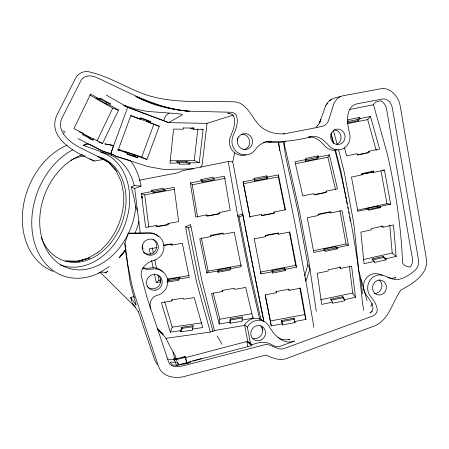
<?xml version="1.0" encoding="UTF-8"?>
<svg xmlns="http://www.w3.org/2000/svg" width="449" height="449" viewBox="0 0 449 449"><rect width="100%" height="100%" fill="white"/><g stroke="black" fill="none" stroke-linecap="round" stroke-linejoin="round"><path stroke-width="0.67" d="M285.048 209.958L278.374 176.878L278.419 174.897L267.054 177.125L267.127 178.449L254.544 180.919L254.106 178.371L266.807 175.879L267.054 177.125M242.062 320.081L242.286 316.871L230.247 318.936L229.922 322.158L230.191 323.235L242.325 321.164L242.062 320.081L252.961 318.218L253.017 316.871M230.191 323.235L230.247 318.936M179.482 163.026L179.353 164.227L189.876 164.053L190.011 162.864L186.655 161.314L176.176 161.466L179.482 163.026L169.991 163.172L173.578 129.082L183.198 129.217L183.332 127.987M189.876 164.053L186.526 162.499L186.655 161.314M190.011 162.864L199.249 162.718L203.105 129.497L193.816 129.368L193.957 128.145L192.812 127.707M199.249 162.718L194.243 160.456L197.841 128.925M233.205 115.107L207.023 123.374L202.269 163.964A4.855 3.985 -65.9 0 1 200.686 167.309M229.922 322.158L219.202 323.987L219.814 319.222L213.219 293.062M219.202 323.987L211.485 293.489L222.356 291.564L222.513 290.363M326.844 104.342C329.061 98.135 337.429 97.523 342.795 95.822L380.892 88.745C391.012 87.106 398.684 97.096 400.227 106.127L426.196 257.692C429.491 273.727 412.985 283.656 400.974 289.931C391.983 302.469 389.115 321.203 372.468 326.681L286.984 358.336C279.884 361.237 272.521 358.021 266.055 355.036L187.255 375.678C176.962 379.225 162.072 377.923 158.329 365.795L133.97 292.838L131.68 283.97L127.909 265.258L124.895 243.403L128.24 233.239L149.579 232.694A13.638 13.414 -48.3 0 1 158.323 236.477M263.692 321.035L246.383 233.665L232.762 161.915L234.597 152.929M237.364 140.414L237.818 138.404M111.863 155.584L110.611 155.096A60.419 46.14 -69.4 0 0 106.273 153.558L83.295 145.386A69.241 52.915 -69.4 0 1 89.02 144.05L102.776 151.173L111.251 153.985L110.751 153.597L111.627 151.212L110.791 153.614M304.703 276.04L307.857 264.73L298.013 211.737L285.631 156.454L283.42 141.424M111.251 153.985L110.864 153.648M113.575 145.521L111.633 151.341L113.681 145.56L104.954 143.916L113.681 145.56M168.072 224.528L158.256 226.257L156.089 225.606L145.633 227.447L141.85 197.397L142.12 196.6L141.362 193.525L151.728 191.583L153.917 192.531L165.597 190.348L163.503 189.377L163.346 188.159L151.571 190.37L151.728 191.583M192.256 329.038L193.412 325.615L181.834 327.276L180.582 330.7L180.896 331.749L192.559 330.094L192.256 329.038L202.752 327.54L194.215 297.608L183.579 299.23L183.265 298.136L171.439 299.943L171.759 301.026L161.354 302.609L170.311 332.165L180.582 330.7M180.896 331.749L182.142 328.32L181.834 327.276M113.215 146.862L127.696 107.294L106.329 95.087M127.572 153.098L118.205 150.011L130.794 115.679L140.105 119.148L140.559 117.919L150.791 121.746L150.348 122.959L159.26 126.276L146.952 159.479L124.109 151.431L127.572 153.098L127.123 154.31L137.467 157.706L137.91 156.505M137.467 157.706L133.976 156.028L134.414 154.832M140.818 117.93L147.193 120.315L146.75 121.516L150.348 122.959M146.952 159.479L141.749 157.01L153.912 124.137L130.726 115.505M170.311 332.165L172.27 327.113L164.654 301.835M373.517 104.746C374.309 101.547 378.243 101.547 380.791 100.778C383.867 102.338 385.854 105.56 386.527 108.871L412.367 258.287L412.378 262.856L410.509 267.104C407.019 266.672 401.659 265.387 402.484 260.757C400.89 224.674 395.328 188.978 387.279 153.799L373.517 104.746L349.311 109.55M171.759 301.026L172.298 299.736M325.8 105.515L319.542 122.717L319.374 123.065L320.951 119.311L319.542 122.717L317.6 125.759L317.813 125.49L315.995 127.146M99.785 99.285L90.614 94.004L73.967 128.622L83.312 133.488L82.717 134.722L93.01 140.06L93.594 138.842L102.557 143.512L118.564 110.1L109.837 105.072L105.897 103.77L95.867 98.005L99.785 99.285L100.374 98.056L110.415 103.859L109.837 105.072M89.183 138.511L89.761 137.304L93.594 138.842M105.897 103.77L106.475 102.563L110.415 103.859M97.175 140.593L112.727 108.147L118.564 110.1M305.977 159.569L305.129 161.146L317.415 158.682L318.375 157.083L318.088 155.87L305.696 158.351L305.977 159.569L294.971 161.775L302.766 195.899L313.857 193.654L314.143 194.888L326.631 192.363L326.344 191.128L337.485 188.872L329.437 154.866L318.375 157.083M370.795 306.403L372.457 303.462M230.107 268.755L230.792 267.537L218.528 269.754L217.731 270.988L217.984 272.223L230.354 269.989L230.107 268.755L241.208 266.745L234.26 232.206L223.125 234.288L222.872 233.048L210.469 235.371L210.721 236.612L199.777 238.666L206.809 272.964L217.731 270.988M325.604 105.852L327.203 103.141M317.415 158.682L317.134 157.476L318.088 155.87M217.984 272.223L218.781 270.977L218.528 269.754M295.229 163.795L327.877 157.251L329.437 154.866M206.809 272.964L208.128 271.123L241.399 265.101M125.496 249.599L119.125 257.76M326.344 191.128L325.301 192.425L314.3 194.653M329.605 100.868L331.39 99.324M347.593 121.595L357.892 119.529L359.705 117.402L360.025 118.57L358.212 120.68L347.223 122.886M72.845 149.697A69.241 52.915 -69.4 0 0 33.31 238.043A69.241 52.915 -69.4 0 0 98.87 273.076A12.875 9.216 -64.2 0 1 106.138 272.93L107.732 271.084L106.508 272.01M119.159 257.805L125.939 249.925M347.06 123.756L367.692 119.608L370.509 116.471L379.585 149.017L369.039 151.195L367.125 153.042L365.823 153.311M210.721 236.612L211.591 235.691L223.198 233.514M372.283 311.101L370.049 312.964C377.502 307.891 368.332 298.551 365.531 293.814A12.594 11.579 -75.1 0 1 365.957 278.616A12.594 11.579 -75.1 0 1 379.697 274.429L382.144 275.411M167.426 281.753L168.762 280.619L189.293 277.342L182.311 243.274L171.602 245.087L171.35 243.863L163.414 245.21M167.174 280.546L168.515 279.418L180.29 277.549L178.607 279.037L178.854 280.255L166.983 282.135M154.439 273.823L156.274 282.584L159.036 280.35L161.073 280.024M64.235 133.089L63.595 133.544M171.602 245.087L172.478 244.492M83.295 145.386L87.302 143.366M98.825 273.054L109.494 266.51M169.065 113.26C166.231 114.764 164.177 117.498 163.834 120.73L168.65 122.628L207.023 123.374M316.292 311.309L308.626 260.066L299.708 212.624L286.12 151.981C285.996 148.81 283.044 144.847 284.969 141.789L285.704 141.502L278.56 142.664L278.442 143.674L282.617 162.314L295.15 224.259L305.876 281.125L313.34 323.83L313.385 327.338M244.84 325.368L214.459 330.526L210.3 332.086L196.696 282.601L187.171 235.933L185.639 226.885L188.485 227.839L190.803 226.672M394.834 278.144L395.911 277.6L391.736 278.352L387.644 277.611M185.639 226.885L190.55 224.5L201.831 280.35L214.459 330.526M137.45 210.603L135.727 206.602L133.729 196.51L131.192 187.014L134.245 185.605L141.07 186.105A69.241 52.915 -69.4 0 0 130.519 160.675L115.275 156.072L147.8 166.54L163.818 169.453L193.491 168.83M340.92 96.322L337.244 98.55L334.157 102.849L328.298 121.213L327.343 122.88L325.031 125.164L323.701 125.866L317.662 127.387L288.286 133.089C276.702 135.637 263.731 131.944 256.615 122.1C250.447 114.428 245.221 101.901 233.676 101.828C202.078 100.649 168.622 104.707 138.73 92.006C121.954 85.102 105.846 75.342 87.987 71.615C82.706 70.981 77.43 73.905 75.269 78.788L57.158 114.579C45.826 138.488 77.177 153.513 94.268 161.039L103.59 159.429L80.208 147.704C69.472 142.501 55.261 130.536 62.4 117.24L80.461 81.505C82.846 75.589 90.137 74.803 95.396 77.037C127.555 91.299 159.114 110.914 195.422 111.374L230.298 112.233L232.2 112.441L234.423 113.311A5.315 5.107 76 0 1 235.95 114.792C239.21 121.112 236.011 128.695 233.592 134.762A13.492 12.97 82.2 0 0 237.964 152.812A13.492 12.97 82.2 0 0 255.503 149.394C258.579 144.803 263.72 142.097 269.091 141.25C283.532 142.344 297.743 140.341 311.774 136.597C318.734 135.323 324.481 140.767 328.758 145.493A13.088 12.224 87.2 0 0 344.029 148.125A13.088 12.224 87.2 0 0 349.406 132.657C347.066 123.497 344.793 106.632 357.202 103.786L382.66 98.971C387.7 98.168 391.489 103.175 392.28 107.653L418.457 259.584C419.327 263.715 417.699 268.025 414.59 270.82C409.842 274.709 404.504 278.122 398.459 279.514C393.38 280.215 388.778 277.353 384.181 275.697A12.768 11.719 -75.1 0 0 370.273 279.94A12.768 11.719 -75.1 0 0 369.836 295.347C375.628 302.839 383.064 313.385 369.819 317.095L284.144 348.536C277.145 351.084 271.218 342.969 264.192 344.849L185.162 365.29C179.937 366.479 170.861 368.741 168.588 361.849L147.12 297.85L141.384 276.545C140.329 271.954 142.58 267.323 146.06 264.388A18.274 17.786 -48.4 0 1 153.519 260.459A13.835 13.599 -48.9 0 0 151.077 233.452L128.24 233.239M141.07 186.105L134.694 188.473L131.192 187.014M139.168 180.245L178.27 172.747L182.114 170.777L228.272 161.522L237.661 215.537L239.042 216.962L243.01 215.335L242.561 213.876L237.661 215.537L248.836 271.914L259.702 319.312M288.64 339.77L289.947 339.298C285.968 340.364 281.562 339.893 278.088 337.609M192.862 361.047L251.721 345.595L246.843 341.543L185.566 357.617L184.966 356.568L174.369 359.279L177.248 358.813M201.393 358.571L186.582 362.669L185.566 357.617M133.931 296.52L130.642 297.502L131.871 301.543M263.473 142.468L266.004 141.794L271.432 141.856L268.766 141.121M244.621 325.11L247.831 341.655L250.604 343.883A13.122 12.359 -61.7 0 0 252.024 344.765C259.645 341.88 266.257 340.791 273.368 345.657C275.675 346.628 278.301 346.976 280.698 346.095L294.482 341.055C283.543 345.41 273.952 334.982 269.125 326.361A13.122 12.359 -61.7 0 0 258.343 320.21A13.122 12.359 -61.7 0 0 247.354 327.108L244.621 325.11A12.942 12.207 -61.5 0 1 264.051 321.641M176.451 365.334L186.616 362.713L185.521 357.275L184.966 356.568M181.957 357.685L185.033 356.899M185.521 357.275L174.145 360.193L173.426 359.155L170.468 359.503L167.606 358.947M383.289 256.424L371.834 259.017L374.348 261.369L374.455 262.485L385.994 259.864L385.893 258.747L383.289 256.424L383.39 257.53L385.994 259.864M372.614 259.977L383.39 257.53M374.348 261.369L364.072 263.703L360.884 232.133L371.317 229.821L371.205 228.67L382.941 226.077L383.042 227.228L393.481 224.915L396.17 256.413L385.893 258.747M363.179 259.589L392.207 253.017L396.17 256.413M357.325 210.194L387.016 203.751L390.669 204.16L384.439 170.12L382.649 170.143M377.783 206.142L366.081 208.684L368.365 209.004L368.59 210.233L380.393 207.663L380.168 206.439L377.783 206.142L378.002 207.354L380.393 207.663M368.365 209.004L357.859 211.288L351.472 177.074L362.029 174.846L361.799 173.611L373.663 171.114L373.888 172.349L384.439 170.12M380.168 206.439L390.669 204.16M368.253 209.475L378.002 207.354M361.877 174.161L364.588 173.595M365.941 173.308L371.368 172.163M361.754 174.42L371.553 172.354L373.888 172.349M344.77 300.718L332.625 303.255L332.473 302.155L330.801 299.191L342.851 296.671L344.624 299.612L344.77 300.718L342.997 297.766L342.851 296.671M320.715 299.719L352.718 293.04L355.468 297.35L344.624 299.612M342.997 297.766L330.952 300.286L330.801 299.191M332.473 302.155L321.686 304.411L317.247 273.278L328.213 271.005L328.056 269.866L340.415 267.307L340.566 268.446L351.589 266.162L355.468 297.35M357.337 155.068L364.515 153.58M313.273 250.722L346.016 243.981L348.368 245.306L342.043 210.643L330.891 212.916L329.454 212.315L318.375 214.571M335.779 246.669L323.454 249.206L324.829 250.149L325.065 251.395L337.496 248.83L337.266 247.59L335.779 246.669L336.004 247.904L337.496 248.83M324.829 250.149L313.795 252.422L307.301 217.726L318.397 215.464L318.161 214.207L330.66 211.664L330.891 212.916M337.266 247.59L348.368 245.306M324.369 250.295L336.004 247.904M305.533 159.799L317.134 157.476M359.705 117.402L347.936 119.76L348.25 120.927M360.025 118.57L370.509 116.471M200.933 179.611L213.191 177.181L213.393 178.399L214.538 179.684L202.387 182.086L201.135 180.829L200.933 179.611L202.19 180.88L202.387 182.086M219.527 213.657L207.943 215.874L206.731 214.908L195.803 217.002L190.314 182.968L201.135 180.829M213.393 178.399L224.399 176.221L230.214 210.413L219.106 212.54L219.314 213.78L206.933 216.149L206.731 214.908M202.19 180.88L213.662 178.612M190.314 182.968L192.295 184.797L225.258 178.287M308.8 137.074L310.764 136.687M278.419 174.897L285.463 209.79L274.002 212.012L274.255 213.281L261.441 215.761L261.195 214.499L249.857 216.699L243.105 181.823L266.886 177.215L266.807 175.879M243.105 181.823L243.543 183.708L278.374 176.878M283.51 134.032L284.711 133.796M254.173 238.874L265.522 236.685L265.275 235.416L278.105 232.947L278.346 234.215L289.824 232.01L296.525 267.172L285.098 269.344L284.666 268.092L272.015 270.5L272.571 273.031L285.339 270.601L285.098 269.344M296.525 267.172L295.734 265.353L260.723 272.015L261.021 273.924L284.907 269.338L285.339 270.601M289.055 290.34L288.842 289.201L276.146 291.597L276.365 292.737L265.135 294.858L271.258 325.89L282.314 323.824L282.522 324.924L295.004 322.59L294.802 321.49L305.977 319.402L300.409 288.196L289.055 290.34L288.746 289.117M163.503 189.377L174.1 187.39L178.657 221.621L167.965 223.507L168.128 224.741L156.246 226.835L156.089 225.606M151.571 190.37L153.76 191.33L164.749 189.27M141.362 193.525L144.713 194.894L174.307 189.366M265.252 295.06L270.371 320.99L304.641 314.575L305.977 319.402M282.522 324.924L281.613 320.519L293.994 318.206L295.004 322.59M281.82 321.613L294.196 319.295L293.994 318.206M218.781 270.977L230.359 268.884M219.814 319.222L251.794 313.733M230.511 320.008L242.544 317.948M163.52 245.564L172.046 244.116M157.083 247.551L149.22 248.881L150.353 254.274M167.185 279.053L188.928 275.591M156.274 282.584L160.849 281.854M172.27 327.113L201.607 322.887M182.142 328.32L193.036 326.76M157.425 328.893L166.057 338.31L210.3 332.086M308.143 137.203C315.013 135.94 320.687 141.306 324.913 145.97A12.909 12.072 87.2 0 0 336.986 149.887M176.294 365.402L175.666 362.326L170.199 362.04L172.18 364.958L177.147 365.29L190.797 362.349L190.286 361.703M177.445 162.633L186.526 162.499M170.014 160.781L194.243 160.456M372.496 171.125L373.663 171.114M183.125 127.931L193.957 128.145M229.663 113.243L227.716 113.199L231.785 114.259A5.242 5.04 75.8 0 1 233.289 115.719C236.505 121.943 233.357 129.424 230.966 135.402A13.302 12.802 82 0 0 232.161 150.28A13.302 12.802 82 0 0 245.917 154.782M267.133 142.181L278.56 142.664M65.088 260.841L78.524 261.296L89.716 257.844L78.524 261.296L67.299 261.279L76.263 261.441L75.847 261.531L87.162 258.607L97.848 252.484L97.635 252.669C115.314 238.789 124.979 216.092 123.627 193.755L121.247 181.626L116.184 170.833L116.426 171.12L108.978 162.633L103.062 159.142M100.441 152.654L103.163 152.868M228.272 161.522L232.762 161.915M143.646 267.896L147.16 268.311L150.696 267.946A13.448 13.083 -46.6 0 1 162.925 272.049M163.745 120.691L124.407 106.009M167.965 223.507L169.004 223.843M126.887 153.698L133.976 156.028M118.463 149.321L141.749 157.01M110.813 153.805L101.721 150.729L77.963 138.589M201.826 129.009L203.105 129.497M127.696 107.294L168.65 122.628L182.412 114.776L182.064 114.231L175.222 113.502L147.266 111.419L135.581 109.096L123.514 105.167M190.398 128.038L193.816 129.368M103.59 159.429L98.802 157.144M147.193 120.315L150.791 121.746M153.912 124.137L159.26 126.276M79.507 131.967L83.312 133.488M137.136 117.958L140.105 119.148M142.384 268.109L146.789 269.4L152.082 269.119A13.627 13.251 -47 0 1 167.455 279.278A13.627 13.251 -47 0 1 157.419 295.313C151.313 296.424 148.984 303.485 150.426 308.906M98.769 141.979L102.557 143.512M89.822 138.769L93.01 140.06M94.268 161.039L89.907 158.924M104.971 272.436L106.138 272.93M111.285 153.861L115.202 155.741L110.751 153.597M118.205 150.011L117.75 149.792L119.877 150.454A69.241 52.915 -69.4 0 0 117.924 149.208M83.127 133.853L89.761 137.304M82.627 133.808L83.868 134.453M85.108 135.098L90.058 137.675M99.442 157.285L107.956 161.713L115.747 169.756L108.978 162.633M63.012 130.9L65.414 132.18M89.71 94.93L112.727 108.147M99.992 98.825L106.475 102.563M142.002 248.275L143.035 248.987L142.221 245.014M381.47 225.97L383.042 227.228M249.234 342.525L252.024 344.765M163.515 334.376L157.515 328.842M100.11 272.24L135.329 306.998M157.661 329.044L162.549 333.871M111.335 155.174L111.655 155.562A60.419 46.14 -69.4 0 1 134.245 185.605M130.642 297.502L135.89 304.843A7.987 0.46 70.7 0 0 134.296 298.641L130.188 282.544L125.529 250.587L124.895 243.403M177.209 362.506L178.876 364.835L177.108 362.22L177.209 362.506L176.435 359.178M175.666 362.326L173.426 359.155L175.772 357.685L175.84 356.708L170.974 348.334L166.057 338.31M132.141 302.761L138.444 311.808M339.506 266.818L340.566 268.446M222.042 344.254L217.17 335.947M157.201 364.672L154.591 359.739L138.258 311.37M307.857 264.73L310.085 268.766L305.876 281.125L305.101 278.599M141.85 197.397L142.148 198.104L142.12 196.6M278.346 234.215L277.976 233.289L265.275 235.736L265.522 236.685M367.063 300.577L358.734 270.741L354.244 227.564L352.97 218.865L344.203 172.046L338.585 149.775M261.705 326.507L262.923 330.307M174.942 359.004L172.988 352.504M367.692 119.608L376.262 150.421M369.039 151.195L369.364 152.379L357.511 154.832L357.185 153.648L346.639 155.825L344.467 147.794M357.892 119.529L358.212 120.68M333.366 130.35L337.143 144.415M331.076 133.561L333.77 143.618M335.386 149.652L341.133 172.062L346.173 198.952M333.124 142.591L330.924 133.841M222.356 291.564L222.075 290.447L234.395 288.269L234.664 289.392L245.715 287.439L252.961 318.218M272.015 270.5L272.571 273.031M334.892 150.011C347.7 199.816 357.264 250.48 362.332 301.672L363.707 310.371M327.877 157.251L335.487 189.467M260.998 319.71L249.599 270.074L239.042 216.962M275.972 290.885L276.365 292.737M281.613 320.519L282.314 323.824M152.228 247.758L153.362 253.191M154.782 259.982L156.622 268.805M157.902 274.917L159.036 280.35M151.622 260.341L153.171 267.756M168.515 279.418L168.762 280.619M201.337 237.953L208.128 271.123M263.776 320.575L253.674 269.956M266.886 177.215L267.127 178.449M246.417 232.992L248.028 241.208M248.297 242.578L253.404 268.586M254.229 238.795L261.021 273.924M243.543 183.708L250.076 217.428M245.132 226.391L246.282 232.307M247.354 327.108L250.604 343.883M246.843 341.543L247.831 346.611M284.666 268.092L284.907 269.338M243.01 215.335L244.879 225.084M289.381 232.032L295.734 265.353M346.432 200.327L347.083 203.779M347.728 207.225L347.986 208.6M348.632 212.051L348.89 213.427M349.535 216.878L349.793 218.253M371.329 171.136L371.553 172.354M380.988 170.85L387.016 203.751M339.899 210.469L346.016 243.981M270.371 320.99L271.258 325.89M299.859 287.815L304.641 314.575M188.485 227.839L198.958 280.344L212.265 328.679A9.996 2.509 82.4 0 1 212.927 331.57M192.295 184.797L197.509 217.019M360.53 278.419L361.754 286.165L362.365 293.938M254.353 179.617L254.544 180.919M254.106 178.371L254.302 179.684M350.001 219.634L350.203 221.009M279.738 150.718L278.706 142.339M261.195 214.499L261.324 215.481L274.013 213.022L274.002 212.012M153.76 191.33L153.917 192.531M144.713 194.894L148.782 227.02M349.361 266.296L352.718 293.04M134.694 188.473L140.2 232.694M389.794 225.325L392.207 253.017M139.072 221.458A69.241 52.915 -69.4 0 1 134.885 233.407M125.737 249.7A69.241 52.915 -69.4 0 1 121.09 255.633M135.727 206.602A60.419 46.14 -69.4 0 1 128.414 233.435M128.122 234.047A60.419 46.14 -69.4 0 1 46.763 250.11A60.419 46.14 -69.4 0 1 82.773 154.546M158.783 275.647A7.936 7.717 -46.6 0 1 158.093 286.709A7.936 7.717 -46.6 0 1 147.059 286.344M183.703 364.206A6.567 1.835 -12.5 0 1 186.632 363.533M187.598 363.398A6.567 1.835 -12.5 0 1 188.518 363.314M153.232 239.502A8.048 7.914 -48.3 0 1 155.051 251.098A8.048 7.914 -48.3 0 1 143.332 252.114M378.911 279.834A7.431 6.83 -75.1 0 1 381.521 288.247A7.431 6.83 -75.1 0 1 374.533 293.494M334.438 129.806A7.616 7.122 87.2 0 1 340.909 136.008A7.616 7.122 87.2 0 1 337.036 144.264M241.366 134.24A7.846 7.554 82 0 1 249.638 140.947A7.846 7.554 82 0 1 243.65 149.753M248.752 342.261A12.942 12.207 -61.5 0 1 247.831 341.655M260.807 325.862A7.633 7.201 -61.5 0 1 261.363 334.971A7.633 7.201 -61.5 0 1 252.955 338.333M141.66 195.859A64.897 22.304 79.3 0 1 141.828 196.634M141.985 197.336A64.897 22.304 79.3 0 1 142.148 198.104M101.311 152.318A59.897 46.157 -69.3 0 1 125.08 224.309A59.897 46.157 -69.3 0 1 60.312 264.848M53.055 271.342A68.332 52.937 -69.2 0 1 22.854 209.778A68.332 52.937 -69.2 0 1 67.17 145.122M97.916 156.538A54.862 42.268 -69.3 0 1 113.423 239.356A54.862 42.268 -69.3 0 1 41.224 237.246M70.931 160.327A54.862 42.268 -69.3 0 1 85.4 155.758M189.5 111.369C171.327 109.477 152.89 105.812 136.732 96.917L135.867 96.501L136.732 96.917C153.44 104.432 171.192 109.825 189.5 111.369M134.105 297.002L133.746 296.935L134.105 297.002M238.565 137.024A7.959 7.655 82.2 0 0 244.447 149.433A7.959 7.655 82.2 0 0 251.805 138.051A7.959 7.655 82.2 0 0 238.565 137.024M331.89 132.444A7.723 7.212 87.2 0 0 337.367 144.499A7.723 7.212 87.2 0 0 344.349 133.46A7.723 7.212 87.2 0 0 331.89 132.444M151.885 255.099A8.161 8.026 -48.9 0 0 156.364 241.725A8.161 8.026 -48.9 0 0 142.636 244.722A8.161 8.026 -48.9 0 0 151.885 255.099M383.979 293.006A7.532 6.915 -75.1 0 0 381.768 280.361A7.532 6.915 -75.1 0 0 372.614 289.218A7.532 6.915 -75.1 0 0 383.979 293.006M261.413 339.854A7.74 7.291 -61.7 0 0 262.306 326.619A7.74 7.291 -61.7 0 0 250.789 333.006A7.74 7.291 -61.7 0 0 261.413 339.854M155.887 290.065A8.043 7.818 -47 0 0 160.276 276.921A8.043 7.818 -47 0 0 146.823 280.002A8.043 7.818 -47 0 0 155.887 290.065"/></g></svg>
